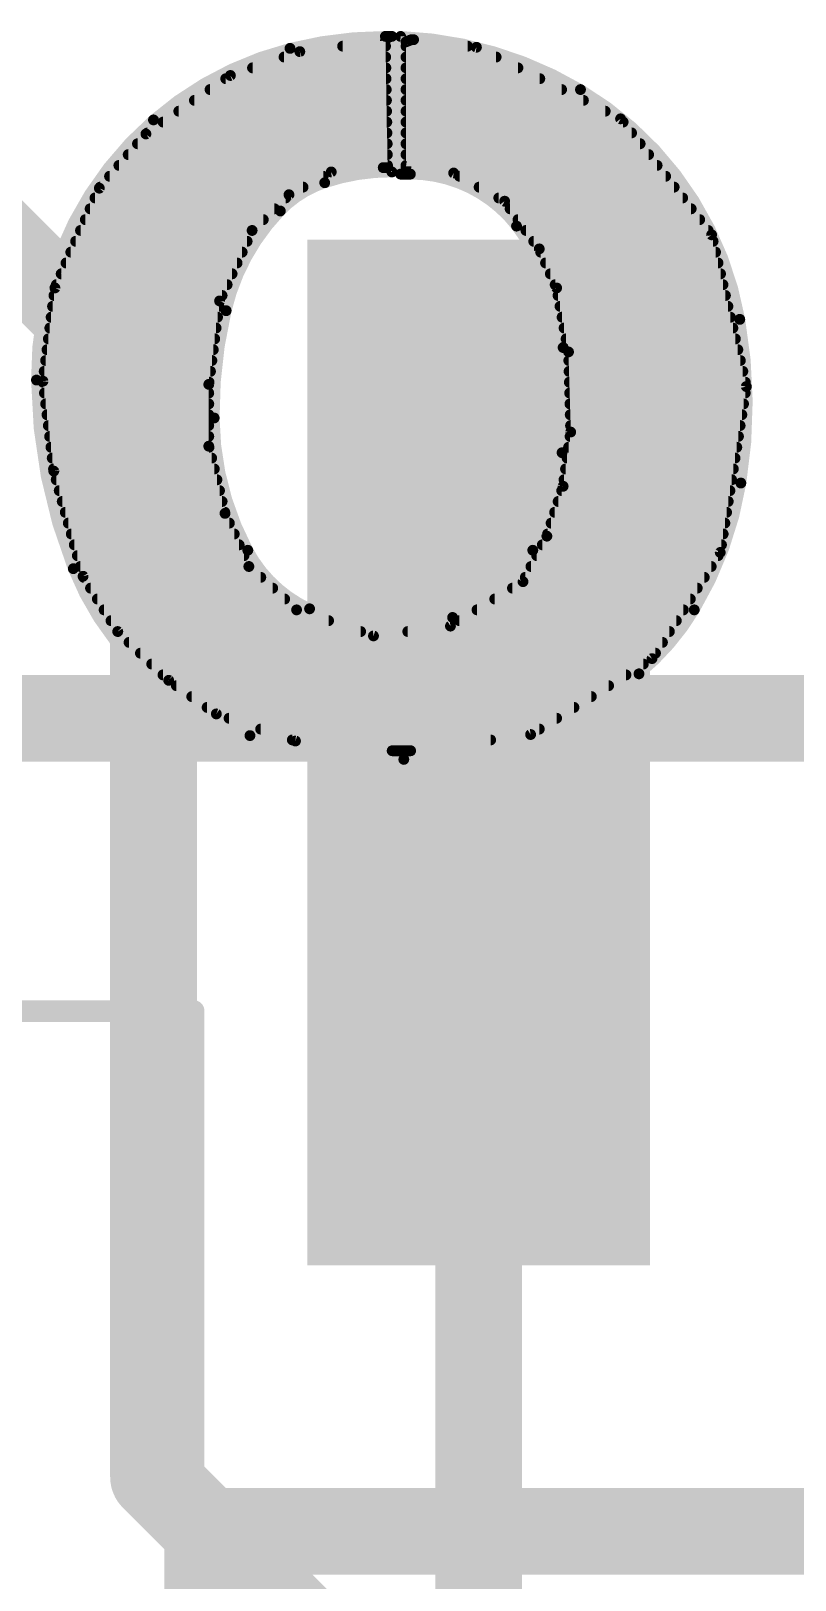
# Model space of a CAD drawing. Extents: x -98 to 45, y 0 to 29.
# Drawn here: x 19.906 to 21.697, y 14.491 to 18.12 of the extents above; entities that cross this region are included whole.
import ezdxf

# ---------------------------------------------------------------- set-up
doc = ezdxf.new("R2010")
doc.units = 0
for name, color, linetype in [('1', 12, 'CONTINUOUS'), ('16', 132, 'CONTINUOUS'), ('21', 53, 'CONTINUOUS'), ('22', 53, 'CONTINUOUS'), ('29', 253, 'CONTINUOUS'), ('31', 253, 'CONTINUOUS'), ('39', 12, 'CONTINUOUS')]:
    doc.layers.add(name, color=color, linetype=linetype)

# ---------------------------------------------------------------- blocks, each defined once
blk = doc.blocks.new('RECT')
blk.add_solid([(-0.5, -0.5), (0.5, -0.5), (-0.5, 0.5), (0.5, 0.5)])

msp = doc.modelspace()

# ---------------------------------------------------------------- linework, layer by layer
at = {"layer": '1', "const_width": 0.2032}
for points in [[(29.21, 16.51), (15.24, 16.51)], [(20.955, 16.43), (20.955, 12.573)]]:
    msp.add_lwpolyline(points, dxfattribs=at)
at = {"layer": '1', "const_width": 0.1016}
msp.add_lwpolyline([(21.0058, 16.43, 1), (20.9042, 16.43)], format="xyb", dxfattribs=at)
at = {"layer": '16', "const_width": 0.2032}
for points in [[(20.193, 17.272), (19.685, 17.78)], [(20.193, 14.732), (20.193, 17.272)], [(21.082, 13.843), (20.193, 14.732)]]:
    msp.add_lwpolyline(points, dxfattribs=at)
at = {"layer": '16', "const_width": 0.1016}
for points in [[(20.2438, 17.272, 1), (20.1422, 17.272)], [(20.1571, 17.2361, 1), (20.2289, 17.3079)], [(20.2289, 14.7679, 1), (20.1571, 14.6961)], [(20.1422, 14.732, 1), (20.2438, 14.732)]]:
    msp.add_lwpolyline(points, format="xyb", dxfattribs=at)
at = {"layer": '21', "const_width": 0.2032}
for points in [[(20.32, 8.255), (20.32, 14.605)], [(20.32, 14.605), (33.02, 14.605)]]:
    msp.add_lwpolyline(points, dxfattribs=at)
at = {"layer": '21', "const_width": 0.1016}
for points in [[(20.3708, 14.605, 1), (20.2692, 14.605)], [(20.32, 14.6558, 1), (20.32, 14.5542)]]:
    msp.add_lwpolyline(points, format="xyb", dxfattribs=at)
at = {"layer": '22'}
for points, const_width in [([(20.7366, 18.1077, 0.0624), (20.513, 18.0797)], 0.0254), ([(20.7366, 18.1141, 1), (20.7366, 18.1014)], 0.0127), ([(20.7366, 18.1014, 1), (20.7366, 18.1141)], 0.0127), ([(20.7582, 18.1077, 1), (20.7454, 18.1077)], 0.0127), ([(20.7518, 18.1014, 1), (20.7518, 18.1141)], 0.0127), ([(20.7785, 18.1077, 1), (20.7658, 18.1077)], 0.0127), ([(21.1938, 17.9832, 0.1246), (20.7721, 18.1077)], 0.0254), ([(20.7723, 18.114, 1), (20.7719, 18.1014)], 0.0127), ([(20.7975, 18.1064, 1), (20.7975, 18.0937)], 0.0127), ([(20.7998, 18.0941, 1), (20.7952, 18.1059)], 0.0127), ([(20.8034, 18.1063, 1), (20.8018, 18.0937)], 0.0127), ([(20.8026, 18.0937, 1), (20.8026, 18.1064)], 0.0127), ([(20.513, 18.0797, 0.1172), (20.193, 17.9121)], 0.0254), ([(20.5114, 18.0859, 1), (20.5146, 18.0735)], 0.0127), ([(20.5146, 18.0735, 1), (20.5114, 18.0859)], 0.0127), ([(20.5351, 18.0784, 1), (20.5367, 18.0658)], 0.0127), ([(20.538, 18.0661, 1), (20.5338, 18.0781)], 0.0127), ([(20.6363, 18.0912, 1), (20.6363, 18.0785)], 0.0127), ([(20.7429, 18.0976, 1), (20.7303, 18.0974)], 0.0127), ([(20.7374, 18.0912, 1), (20.7358, 18.1038)], 0.0127), ([(20.7368, 18.0785, 1), (20.7368, 18.0912)], 0.0127), ([(20.7912, 18.095, 1), (20.7784, 18.095)], 0.0127), ([(20.7825, 18.1009, 1), (20.7871, 18.0891)], 0.0127), ([(20.7848, 18.0912, 1), (20.7848, 18.0785)], 0.0127), ([(20.9291, 18.0785, 1), (20.9291, 18.0912)], 0.0127), ([(20.9527, 18.088, 1), (20.9471, 18.0766)], 0.0127), ([(20.9491, 18.076, 1), (20.9507, 18.0886)], 0.0127), ([(20.4251, 18.0404, 1), (20.4251, 18.0277)], 0.0127), ([(20.499, 18.0658, 1), (20.499, 18.053)], 0.0127), ([(20.7372, 18.053, 1), (20.7372, 18.0658)], 0.0127), ([(20.7377, 18.0277, 1), (20.7377, 18.0404)], 0.0127), ([(20.7848, 18.0658, 1), (20.7848, 18.053)], 0.0127), ([(20.7848, 18.0404, 1), (20.7848, 18.0277)], 0.0127), ([(20.996, 18.053, 1), (20.996, 18.0658)], 0.0127), ([(21.0472, 18.0277, 1), (21.0472, 18.0404)], 0.0127), ([(20.3623, 18.015, 1), (20.3623, 18.0023)], 0.0127), ([(20.3712, 18.0222, 1), (20.3754, 18.0102)], 0.0127), ([(20.3769, 18.011, 1), (20.3697, 18.0214)], 0.0127), ([(20.7381, 18.0023, 1), (20.7381, 18.015)], 0.0127), ([(20.7848, 18.015, 1), (20.7848, 18.0023)], 0.0127), ([(21.0984, 18.0023, 1), (21.0984, 18.015)], 0.0127), ([(20.2889, 17.9642, 1), (20.2889, 17.9515)], 0.0127), ([(20.3256, 17.9896, 1), (20.3256, 17.9768)], 0.0127), ([(20.7385, 17.9768, 1), (20.7385, 17.9896)], 0.0127), ([(20.739, 17.9515, 1), (20.739, 17.9642)], 0.0127), ([(20.7848, 17.9896, 1), (20.7848, 17.9768)], 0.0127), ([(20.7848, 17.9642, 1), (20.7848, 17.9515)], 0.0127), ([(21.1495, 17.9768, 1), (21.1495, 17.9896)], 0.0127), ([(21.5671, 17.4447, 0.2183), (21.1938, 17.9832)], 0.0254), ([(21.197, 17.9887, 1), (21.1906, 17.9777)], 0.0127), ([(21.1906, 17.9777, 1), (21.197, 17.9887)], 0.0127), ([(21.2007, 17.9515, 1), (21.2007, 17.9642)], 0.0127), ([(20.2522, 17.9388, 1), (20.2522, 17.9261)], 0.0127), ([(20.7394, 17.9261, 1), (20.7394, 17.9388)], 0.0127), ([(20.7848, 17.9388, 1), (20.7848, 17.9261)], 0.0127), ([(21.2518, 17.9261, 1), (21.2518, 17.9388)], 0.0127), ([(20.193, 17.9121, 0.2195), (19.9187, 17.3025)], 0.0254), ([(20.1888, 17.9169, 1), (20.1972, 17.9073)], 0.0127), ([(20.1972, 17.9073, 1), (20.1888, 17.9169)], 0.0127), ([(20.2155, 17.9134, 1), (20.2155, 17.9006)], 0.0127), ([(20.7398, 17.9006, 1), (20.7398, 17.9134)], 0.0127), ([(20.7848, 17.9134, 1), (20.7848, 17.9006)], 0.0127), ([(21.2927, 17.9185, 1), (21.2827, 17.9107)], 0.0127), ([(21.2849, 17.9089, 1), (21.2905, 17.9203)], 0.0127), ([(21.2937, 17.9006, 1), (21.2937, 17.9134)], 0.0127), ([(20.1555, 17.8626, 1), (20.1555, 17.8498)], 0.0127), ([(20.1716, 17.8843, 1), (20.1788, 17.8739)], 0.0127), ([(20.18, 17.875, 1), (20.1704, 17.8832)], 0.0127), ([(20.1788, 17.888, 1), (20.1788, 17.8753)], 0.0127), ([(20.7402, 17.8753, 1), (20.7402, 17.888)], 0.0127), ([(20.7407, 17.8498, 1), (20.7407, 17.8626)], 0.0127), ([(20.7848, 17.8626, 1), (20.7848, 17.8498)], 0.0127), ([(20.7848, 17.888, 1), (20.7848, 17.8753)], 0.0127), ([(21.3136, 17.8753, 1), (21.3136, 17.888)], 0.0127), ([(21.3336, 17.8498, 1), (21.3336, 17.8626)], 0.0127), ([(20.1337, 17.8372, 1), (20.1337, 17.8244)], 0.0127), ([(20.7411, 17.8244, 1), (20.7411, 17.8372)], 0.0127), ([(20.7848, 17.8372, 1), (20.7848, 17.8244)], 0.0127), ([(21.3535, 17.8244, 1), (21.3535, 17.8372)], 0.0127), ([(20.09, 17.7864, 1), (20.09, 17.7736)], 0.0127), ([(20.1118, 17.8118, 1), (20.1118, 17.7991)], 0.0127), ([(20.7518, 17.7902, 0.0828), (20.5943, 17.7648)], 0.0254), ([(20.5907, 17.7736, 1), (20.5907, 17.7864)], 0.0127), ([(20.6091, 17.7965, 1), (20.6101, 17.7839)], 0.0127), ([(20.6126, 17.7846, 1), (20.6066, 17.7958)], 0.0127), ([(20.7315, 17.8067, 1), (20.7315, 17.7939)], 0.0127), ([(20.732, 17.794, 1), (20.731, 17.8066)], 0.0127), ([(20.7353, 17.8002, 1), (20.7479, 17.8004)], 0.0127), ([(20.7415, 17.7991, 1), (20.7415, 17.8118)], 0.0127), ([(20.7416, 17.7939, 1), (20.7416, 17.8067)], 0.0127), ([(20.7454, 17.7902, 1), (20.7582, 17.7902)], 0.0127), ([(20.7518, 17.7839, 1), (20.7518, 17.7965)], 0.0127), ([(20.7721, 17.7915, 1), (20.7721, 17.7787)], 0.0127), ([(20.7658, 17.7851, 1), (20.7785, 17.7851)], 0.0127), ([(20.7848, 17.8118, 1), (20.7848, 17.7991)], 0.0127), ([(20.7857, 17.8092, 1), (20.7839, 17.7966)], 0.0127), ([(20.7784, 17.8029, 1), (20.7912, 17.8029)], 0.0127), ([(21.0439, 17.6632, 0.2316), (20.795, 17.7851)], 0.0254), ([(20.795, 17.7914, 1), (20.795, 17.7788)], 0.0127), ([(20.795, 17.7787, 1), (20.795, 17.7915)], 0.0127), ([(20.8997, 17.7932, 1), (20.8935, 17.782)], 0.0127), ([(20.8957, 17.7813, 1), (20.8975, 17.7939)], 0.0127), ([(20.9103, 17.7864, 1), (20.9103, 17.7736)], 0.0127), ([(21.3734, 17.7991, 1), (21.3734, 17.8118)], 0.0127), ([(21.3934, 17.7736, 1), (21.3934, 17.7864)], 0.0127), ([(20.0612, 17.7562, 1), (20.0708, 17.748)], 0.0127), ([(20.0718, 17.7495, 1), (20.0602, 17.7547)], 0.0127), ([(20.0681, 17.761, 1), (20.0681, 17.7482)], 0.0127), ([(20.5943, 17.7648, 0.1209), (20.4902, 17.6987)], 0.0254), ([(20.5149, 17.7322, 1), (20.5061, 17.7414)], 0.0127), ([(20.5435, 17.7482, 1), (20.5435, 17.761)], 0.0127), ([(20.5923, 17.7708, 1), (20.5963, 17.7588)], 0.0127), ([(20.5963, 17.7588, 1), (20.5923, 17.7708)], 0.0127), ([(20.9563, 17.761, 1), (20.9563, 17.7482)], 0.0127), ([(21.4133, 17.7482, 1), (21.4133, 17.761)], 0.0127), ([(20.0445, 17.7102, 1), (20.0445, 17.6974)], 0.0127), ([(20.0558, 17.7356, 1), (20.0558, 17.7229)], 0.0127), ([(20.4765, 17.6974, 1), (20.4765, 17.7102)], 0.0127), ([(20.5027, 17.7229, 1), (20.5027, 17.7356)], 0.0127), ([(20.5075, 17.7424, 1), (20.5135, 17.7312)], 0.0127), ([(21.0023, 17.7356, 1), (21.0023, 17.7229)], 0.0127), ([(21.0211, 17.7253, 1), (21.0109, 17.7179)], 0.0127), ([(21.0129, 17.716, 1), (21.0191, 17.7272)], 0.0127), ([(21.0289, 17.7102, 1), (21.0289, 17.6974)], 0.0127), ([(21.4333, 17.7229, 1), (21.4333, 17.7356)], 0.0127), ([(21.4532, 17.6974, 1), (21.4532, 17.7102)], 0.0127), ([(20.0332, 17.6848, 1), (20.0332, 17.672)], 0.0127), ([(20.4902, 17.6987, 0.1342), (20.3632, 17.465)], 0.0254), ([(20.4503, 17.672, 1), (20.4503, 17.6848)], 0.0127), ([(20.4856, 17.7031, 1), (20.4948, 17.6943)], 0.0127), ([(20.4948, 17.6943, 1), (20.4856, 17.7031)], 0.0127), ([(21.0474, 17.6848, 1), (21.0474, 17.672)], 0.0127), ([(21.4732, 17.672, 1), (21.4732, 17.6848)], 0.0127), ([(20.0219, 17.6594, 1), (20.0219, 17.6467)], 0.0127), ([(20.4197, 17.6576, 1), (20.4285, 17.6484)], 0.0127), ([(20.4299, 17.6503, 1), (20.4183, 17.6557)], 0.0127), ([(20.4241, 17.6467, 1), (20.4241, 17.6594)], 0.0127), ([(21.1531, 17.3787, 0.1478), (21.0439, 17.6632)], 0.0254), ([(21.0489, 17.6671, 1), (21.0389, 17.6593)], 0.0127), ([(21.0389, 17.6593, 1), (21.0489, 17.6671)], 0.0127), ([(21.0658, 17.6594, 1), (21.0658, 17.6467)], 0.0127), ([(21.4931, 17.6467, 1), (21.4931, 17.6594)], 0.0127), ([(21.5073, 17.6442, 1), (21.4949, 17.6414)], 0.0127), ([(21.4961, 17.6389, 1), (21.5061, 17.6467)], 0.0127), ([(19.9992, 17.6086, 1), (19.9992, 17.5958)], 0.0127), ([(20.0105, 17.634, 1), (20.0105, 17.6212)], 0.0127), ([(20.4007, 17.5958, 1), (20.4007, 17.6086)], 0.0127), ([(20.4124, 17.6212, 1), (20.4124, 17.634)], 0.0127), ([(21.0843, 17.634, 1), (21.0843, 17.6212)], 0.0127), ([(21.103, 17.6124, 1), (21.0914, 17.6072)], 0.0127), ([(21.0921, 17.6061, 1), (21.1023, 17.6135)], 0.0127), ([(21.1006, 17.6086, 1), (21.1006, 17.5958)], 0.0127), ([(21.5046, 17.6212, 1), (21.5046, 17.634)], 0.0127), ([(21.5104, 17.5958, 1), (21.5104, 17.6086)], 0.0127), ([(19.9879, 17.5832, 1), (19.9879, 17.5705)], 0.0127), ([(20.3889, 17.5705, 1), (20.3889, 17.5832)], 0.0127), ([(21.1119, 17.5832, 1), (21.1119, 17.5705)], 0.0127), ([(21.5162, 17.5705, 1), (21.5162, 17.5832)], 0.0127), ([(19.9653, 17.5324, 1), (19.9653, 17.5196)], 0.0127), ([(19.9766, 17.5578, 1), (19.9766, 17.545)], 0.0127), ([(20.3655, 17.5196, 1), (20.3655, 17.5324)], 0.0127), ([(20.3772, 17.545, 1), (20.3772, 17.5578)], 0.0127), ([(21.1232, 17.5578, 1), (21.1232, 17.545)], 0.0127), ([(21.1345, 17.5324, 1), (21.1345, 17.5196)], 0.0127), ([(21.522, 17.545, 1), (21.522, 17.5578)], 0.0127), ([(21.5278, 17.5196, 1), (21.5278, 17.5324)], 0.0127), ([(19.9596, 17.507, 1), (19.9596, 17.4943)], 0.0127), ([(19.9682, 17.5176, 1), (19.9556, 17.5192)], 0.0127), ([(19.9561, 17.521, 1), (19.9677, 17.5158)], 0.0127), ([(20.3542, 17.4871, 1), (20.3416, 17.4887)], 0.0127), ([(20.3421, 17.4906, 1), (20.3537, 17.4852)], 0.0127), ([(20.3538, 17.4943, 1), (20.3538, 17.507)], 0.0127), ([(21.1441, 17.5196, 1), (21.1317, 17.5172)], 0.0127), ([(21.1321, 17.5158, 1), (21.1437, 17.521)], 0.0127), ([(21.1412, 17.507, 1), (21.1412, 17.4943)], 0.0127), ([(21.5336, 17.4943, 1), (21.5336, 17.507)], 0.0127), ([(19.9531, 17.4562, 1), (19.9531, 17.4434)], 0.0127), ([(19.9564, 17.4816, 1), (19.9564, 17.4688)], 0.0127), ([(20.3632, 17.465, 0.0602), (20.3352, 17.2136)], 0.0254), ([(20.343, 17.4434, 1), (20.343, 17.4562)], 0.0127), ([(20.3463, 17.4688, 1), (20.3463, 17.4816)], 0.0127), ([(20.357, 17.4665, 1), (20.3694, 17.4635)], 0.0127), ([(20.3694, 17.4635, 1), (20.357, 17.4665)], 0.0127), ([(21.1459, 17.4816, 1), (21.1459, 17.4688)], 0.0127), ([(21.1507, 17.4562, 1), (21.1507, 17.4434)], 0.0127), ([(21.5394, 17.4688, 1), (21.5394, 17.4816)], 0.0127), ([(21.5452, 17.4434, 1), (21.5452, 17.4562)], 0.0127), ([(19.9499, 17.4308, 1), (19.9499, 17.4181)], 0.0127), ([(20.3397, 17.4181, 1), (20.3397, 17.4308)], 0.0127), ([(21.1554, 17.4308, 1), (21.1554, 17.4181)], 0.0127), ([(21.551, 17.4181, 1), (21.551, 17.4308)], 0.0127), ([(21.5697, 17.0612, 0.0851), (21.5671, 17.4447)], 0.0254), ([(21.5734, 17.4458, 1), (21.5608, 17.4436)], 0.0127), ([(21.5608, 17.4436, 1), (21.5734, 17.4458)], 0.0127), ([(19.9466, 17.4054, 1), (19.9466, 17.3926)], 0.0127), ([(20.3364, 17.3926, 1), (20.3364, 17.4054)], 0.0127), ([(21.1506, 17.1323, 0.0416), (21.1531, 17.3787)], 0.0254), ([(21.1594, 17.3792, 1), (21.1468, 17.3782)], 0.0127), ([(21.1601, 17.4054, 1), (21.1601, 17.3926)], 0.0127), ([(21.5568, 17.3926, 1), (21.5568, 17.4054)], 0.0127), ([(19.9401, 17.3546, 1), (19.9401, 17.3419)], 0.0127), ([(19.9433, 17.38, 1), (19.9433, 17.3672)], 0.0127), ([(20.3298, 17.3419, 1), (20.3298, 17.3546)], 0.0127), ([(20.3331, 17.3672, 1), (20.3331, 17.38)], 0.0127), ([(21.1468, 17.3782, 1), (21.1594, 17.3792)], 0.0127), ([(21.1649, 17.38, 1), (21.1649, 17.3672)], 0.0127), ([(21.1721, 17.3687, 1), (21.1595, 17.3683)], 0.0127), ([(21.1596, 17.3673, 1), (21.172, 17.3697)], 0.0127), ([(21.1664, 17.3546, 1), (21.1664, 17.3419)], 0.0127), ([(21.5626, 17.3672, 1), (21.5626, 17.38)], 0.0127), ([(21.5685, 17.3419, 1), (21.5685, 17.3546)], 0.0127), ([(19.9187, 17.3025, 0.092), (20.005, 16.8605)], 0.0254), ([(19.925, 17.3026, 1), (19.9124, 17.3024)], 0.0127), ([(19.9368, 17.3292, 1), (19.9368, 17.3164)], 0.0127), ([(20.3265, 17.3164, 1), (20.3265, 17.3292)], 0.0127), ([(21.167, 17.3292, 1), (21.167, 17.3164)], 0.0127), ([(21.5743, 17.3164, 1), (21.5743, 17.3292)], 0.0127), ([(19.9124, 17.3024, 1), (19.925, 17.3026)], 0.0127), ([(19.9402, 17.3007, 1), (19.9276, 17.2991)], 0.0127), ([(19.9276, 17.3007, 1), (19.9402, 17.2991)], 0.0127), ([(19.9342, 17.3038, 1), (19.9342, 17.291)], 0.0127), ([(19.9373, 17.2784, 1), (19.9373, 17.2657)], 0.0127), ([(20.3289, 17.2923, 1), (20.3162, 17.2923)], 0.0127), ([(20.3162, 17.2931, 1), (20.3288, 17.2915)], 0.0127), ([(20.3225, 17.2657, 1), (20.3225, 17.2784)], 0.0127), ([(20.3232, 17.291, 1), (20.3232, 17.3038)], 0.0127), ([(21.1677, 17.3038, 1), (21.1677, 17.291)], 0.0127), ([(21.1684, 17.2784, 1), (21.1684, 17.2657)], 0.0127), ([(21.5887, 17.2862, 1), (21.5761, 17.2882)], 0.0127), ([(21.5762, 17.2858, 1), (21.5886, 17.2886)], 0.0127), ([(21.58, 17.2657, 1), (21.58, 17.2784)], 0.0127), ([(21.5801, 17.291, 1), (21.5801, 17.3038)], 0.0127), ([(19.9403, 17.253, 1), (19.9403, 17.2402)], 0.0127), ([(20.3225, 17.2402, 1), (20.3225, 17.253)], 0.0127), ([(21.1691, 17.253, 1), (21.1691, 17.2402)], 0.0127), ([(21.576, 17.2402, 1), (21.576, 17.253)], 0.0127), ([(19.9434, 17.2276, 1), (19.9434, 17.2148)], 0.0127), ([(19.9464, 17.2022, 1), (19.9464, 17.1895)], 0.0127), ([(20.3225, 17.2148, 1), (20.3225, 17.2276)], 0.0127), ([(20.3225, 17.1895, 1), (20.3225, 17.2022)], 0.0127), ([(20.3352, 17.2136, 0.1204), (20.414, 16.9037)], 0.0254), ([(20.3415, 17.2137, 1), (20.3289, 17.2135)], 0.0127), ([(20.3289, 17.2135, 1), (20.3415, 17.2137)], 0.0127), ([(21.1698, 17.2276, 1), (21.1698, 17.2148)], 0.0127), ([(21.1705, 17.2022, 1), (21.1705, 17.1895)], 0.0127), ([(21.568, 17.1895, 1), (21.568, 17.2022)], 0.0127), ([(21.572, 17.2148, 1), (21.572, 17.2276)], 0.0127), ([(19.9495, 17.1768, 1), (19.9495, 17.164)], 0.0127), ([(20.3225, 17.164, 1), (20.3225, 17.1768)], 0.0127), ([(21.1695, 17.1768, 1), (21.1695, 17.164)], 0.0127), ([(21.1772, 17.1797, 1), (21.1646, 17.1815)], 0.0127), ([(21.1646, 17.1804, 1), (21.1772, 17.1808)], 0.0127), ([(21.5641, 17.164, 1), (21.5641, 17.1768)], 0.0127), ([(19.9526, 17.1514, 1), (19.9526, 17.1386)], 0.0127), ([(20.3287, 17.149, 1), (20.3163, 17.146)], 0.0127), ([(20.3162, 17.1475, 1), (20.3289, 17.1475)], 0.0127), ([(20.3231, 17.1386, 1), (20.3231, 17.1514)], 0.0127), ([(21.082, 16.9037, 0.0995), (21.1506, 17.1323)], 0.0254), ([(21.1443, 17.1329, 1), (21.1569, 17.1317)], 0.0127), ([(21.1569, 17.1317, 1), (21.1443, 17.1329)], 0.0127), ([(21.1659, 17.1514, 1), (21.1659, 17.1386)], 0.0127), ([(21.5601, 17.1386, 1), (21.5601, 17.1514)], 0.0127), ([(19.9556, 17.126, 1), (19.9556, 17.1133)], 0.0127), ([(19.9587, 17.1006, 1), (19.9587, 17.0878)], 0.0127), ([(19.9654, 17.0908, 1), (19.9532, 17.0874)], 0.0127), ([(19.953, 17.0883, 1), (19.9656, 17.0899)], 0.0127), ([(20.3293, 17.1133, 1), (20.3293, 17.126)], 0.0127), ([(20.3354, 17.0878, 1), (20.3354, 17.1006)], 0.0127), ([(21.1588, 17.1006, 1), (21.1588, 17.0878)], 0.0127), ([(21.1624, 17.126, 1), (21.1624, 17.1133)], 0.0127), ([(21.5521, 17.0878, 1), (21.5521, 17.1006)], 0.0127), ([(21.5561, 17.1133, 1), (21.5561, 17.126)], 0.0127), ([(19.965, 17.0752, 1), (19.965, 17.0624)], 0.0127), ([(20.3416, 17.0624, 1), (20.3416, 17.0752)], 0.0127), ([(21.1468, 17.0545, 1), (21.1594, 17.0527)], 0.0127), ([(21.1591, 17.0516, 1), (21.1471, 17.0556)], 0.0127), ([(21.1552, 17.0752, 1), (21.1552, 17.0624)], 0.0127), ([(21.4605, 16.764, 0.0949), (21.5697, 17.0612)], 0.0254), ([(21.5481, 17.0624, 1), (21.5481, 17.0752)], 0.0127), ([(21.5634, 17.0622, 1), (21.576, 17.0602)], 0.0127), ([(21.576, 17.0602, 1), (21.5634, 17.0622)], 0.0127), ([(19.972, 17.0498, 1), (19.972, 17.0371)], 0.0127), ([(19.9791, 17.0244, 1), (19.9791, 17.0116)], 0.0127), ([(20.3477, 17.0371, 1), (20.3477, 17.0498)], 0.0127), ([(20.3538, 17.0116, 1), (20.3538, 17.0244)], 0.0127), ([(21.1415, 17.0244, 1), (21.1415, 17.0116)], 0.0127), ([(21.1498, 17.0498, 1), (21.1498, 17.0371)], 0.0127), ([(21.5401, 17.0116, 1), (21.5401, 17.0244)], 0.0127), ([(21.5441, 17.0371, 1), (21.5441, 17.0498)], 0.0127), ([(19.9862, 16.999, 1), (19.9862, 16.9862)], 0.0127), ([(20.3664, 16.9927, 1), (20.3548, 16.9875)], 0.0127), ([(20.3544, 16.9886, 1), (20.3668, 16.9916)], 0.0127), ([(20.36, 16.9862, 1), (20.36, 16.999)], 0.0127), ([(21.1332, 16.999, 1), (21.1332, 16.9862)], 0.0127), ([(21.5362, 16.9862, 1), (21.5362, 16.999)], 0.0127), ([(19.9932, 16.9736, 1), (19.9932, 16.9609)], 0.0127), ([(20.0003, 16.9482, 1), (20.0003, 16.9354)], 0.0127), ([(20.3709, 16.9609, 1), (20.3709, 16.9736)], 0.0127), ([(20.3823, 16.9354, 1), (20.3823, 16.9482)], 0.0127), ([(21.1167, 16.9482, 1), (21.1167, 16.9354)], 0.0127), ([(21.1249, 16.9736, 1), (21.1249, 16.9609)], 0.0127), ([(21.5282, 16.9354, 1), (21.5282, 16.9482)], 0.0127), ([(21.5322, 16.9609, 1), (21.5322, 16.9736)], 0.0127), ([(20.0074, 16.9228, 1), (20.0074, 16.91)], 0.0127), ([(20.3937, 16.91, 1), (20.3937, 16.9228)], 0.0127), ([(20.414, 16.9037, 0.1633), (20.5588, 16.7665)], 0.0254), ([(20.4196, 16.9067, 1), (20.4084, 16.9007)], 0.0127), ([(20.894, 16.7462, 0.1942), (21.082, 16.9037)], 0.0254), ([(21.0876, 16.9007, 1), (21.0764, 16.9067)], 0.0127), ([(21.1044, 16.9228, 1), (21.1044, 16.91)], 0.0127), ([(21.109, 16.9387, 1), (21.121, 16.9347)], 0.0127), ([(21.1206, 16.9338, 1), (21.1094, 16.9396)], 0.0127), ([(21.5242, 16.91, 1), (21.5242, 16.9228)], 0.0127), ([(20.0145, 16.8974, 1), (20.0145, 16.8847)], 0.0127), ([(20.0215, 16.872, 1), (20.0215, 16.8592)], 0.0127), ([(20.4051, 16.8847, 1), (20.4051, 16.8974)], 0.0127), ([(20.4084, 16.9007, 1), (20.4196, 16.9067)], 0.0127), ([(20.4165, 16.8592, 1), (20.4165, 16.872)], 0.0127), ([(21.0778, 16.872, 1), (21.0778, 16.8592)], 0.0127), ([(21.0764, 16.9067, 1), (21.0876, 16.9007)], 0.0127), ([(21.0911, 16.8974, 1), (21.0911, 16.8847)], 0.0127), ([(21.5002, 16.8592, 1), (21.5002, 16.872)], 0.0127), ([(21.5151, 16.8996, 1), (21.5277, 16.8976)], 0.0127), ([(21.5267, 16.8952, 1), (21.5161, 16.902)], 0.0127), ([(21.5165, 16.8847, 1), (21.5165, 16.8974)], 0.0127), ([(20.005, 16.8605, 0.2224), (20.4191, 16.4694)], 0.0254), ([(20.0109, 16.8628, 1), (19.9991, 16.8582)], 0.0127), ([(19.9991, 16.8582, 1), (20.0109, 16.8628)], 0.0127), ([(20.0333, 16.8461, 1), (20.0225, 16.8393)], 0.0127), ([(20.0218, 16.841, 1), (20.034, 16.8444)], 0.0127), ([(20.0295, 16.8466, 1), (20.0295, 16.8338)], 0.0127), ([(20.4208, 16.8703, 1), (20.4122, 16.8609)], 0.0127), ([(20.4107, 16.863, 1), (20.4223, 16.8682)], 0.0127), ([(20.4444, 16.8338, 1), (20.4444, 16.8466)], 0.0127), ([(21.0624, 16.8246, 1), (21.0558, 16.8354)], 0.0127), ([(21.0644, 16.8466, 1), (21.0644, 16.8338)], 0.0127), ([(21.4839, 16.8338, 1), (21.4839, 16.8466)], 0.0127), ([(20.0454, 16.8212, 1), (20.0454, 16.8085)], 0.0127), ([(20.4724, 16.8085, 1), (20.4724, 16.8212)], 0.0127), ([(21.0343, 16.8212, 1), (21.0343, 16.8085)], 0.0127), ([(21.0535, 16.8329, 1), (21.0647, 16.8271)], 0.0127), ([(21.4675, 16.8085, 1), (21.4675, 16.8212)], 0.0127), ([(20.0614, 16.7958, 1), (20.0614, 16.783)], 0.0127), ([(20.0773, 16.7704, 1), (20.0773, 16.7576)], 0.0127), ([(20.5004, 16.783, 1), (20.5004, 16.7958)], 0.0127), ([(20.5303, 16.77, 1), (20.5263, 16.758)], 0.0127), ([(20.524, 16.7593, 1), (20.5326, 16.7687)], 0.0127), ([(20.5283, 16.7576, 1), (20.5283, 16.7704)], 0.0127), ([(20.5588, 16.7665, 0.1897), (20.894, 16.7462)], 0.0254), ([(20.5615, 16.7723, 1), (20.5561, 16.7607)], 0.0127), ([(20.5561, 16.7607, 1), (20.5615, 16.7723)], 0.0127), ([(20.9513, 16.7704, 1), (20.9513, 16.7576)], 0.0127), ([(20.9928, 16.7958, 1), (20.9928, 16.783)], 0.0127), ([(21.3309, 16.6141, 0.0859), (21.4605, 16.764)], 0.0254), ([(21.4349, 16.7576, 1), (21.4349, 16.7704)], 0.0127), ([(21.4512, 16.783, 1), (21.4512, 16.7958)], 0.0127), ([(21.4551, 16.7673, 1), (21.4659, 16.7607)], 0.0127), ([(21.4659, 16.7607, 1), (21.4551, 16.7673)], 0.0127), ([(20.0933, 16.745, 1), (20.0933, 16.7323)], 0.0127), ([(20.6034, 16.7323, 1), (20.6034, 16.745)], 0.0127), ([(20.8857, 16.7313, 1), (20.8923, 16.7205)], 0.0127), ([(20.892, 16.7522, 1), (20.896, 16.7402)], 0.0127), ([(20.8898, 16.7196, 1), (20.8882, 16.7322)], 0.0127), ([(20.896, 16.7402, 1), (20.892, 16.7522)], 0.0127), ([(20.9098, 16.745, 1), (20.9098, 16.7323)], 0.0127), ([(21.4185, 16.7323, 1), (21.4185, 16.745)], 0.0127), ([(20.1092, 16.7196, 1), (20.1092, 16.7068)], 0.0127), ([(20.1136, 16.7178, 1), (20.1048, 16.7086)], 0.0127), ([(20.1038, 16.7098, 1), (20.1146, 16.7166)], 0.0127), ([(20.1357, 16.6942, 1), (20.1357, 16.6814)], 0.0127), ([(20.6785, 16.7068, 1), (20.6785, 16.7196)], 0.0127), ([(20.7078, 16.7093, 1), (20.7094, 16.6967)], 0.0127), ([(20.7066, 16.697, 1), (20.7106, 16.709)], 0.0127), ([(20.789, 16.7196, 1), (20.789, 16.7068)], 0.0127), ([(21.3859, 16.6814, 1), (21.3859, 16.6942)], 0.0127), ([(21.4022, 16.7068, 1), (21.4022, 16.7196)], 0.0127), ([(20.1623, 16.6688, 1), (20.1623, 16.6561)], 0.0127), ([(21.3648, 16.6443, 1), (21.358, 16.6551)], 0.0127), ([(21.3696, 16.6561, 1), (21.3696, 16.6688)], 0.0127), ([(20.1888, 16.6434, 1), (20.1888, 16.6306)], 0.0127), ([(20.2153, 16.618, 1), (20.2153, 16.6052)], 0.0127), ([(20.7797, 16.4135, 0.1703), (21.3309, 16.6141)], 0.0254), ([(21.3004, 16.6052, 1), (21.3004, 16.618)], 0.0127), ([(21.3269, 16.619, 1), (21.3349, 16.6092)], 0.0127), ([(21.3349, 16.6092, 1), (21.3269, 16.619)], 0.0127), ([(21.3411, 16.6306, 1), (21.3411, 16.6434)], 0.0127), ([(21.3561, 16.6531, 1), (21.3667, 16.6463)], 0.0127), ([(20.2323, 16.6041, 1), (20.2249, 16.5937)], 0.0127), ([(20.2242, 16.5943, 1), (20.233, 16.6035)], 0.0127), ([(20.2466, 16.5926, 1), (20.2466, 16.5799)], 0.0127), ([(21.2598, 16.5799, 1), (21.2598, 16.5926)], 0.0127), ([(20.2827, 16.5672, 1), (20.2827, 16.5544)], 0.0127), ([(21.2192, 16.5544, 1), (21.2192, 16.5672)], 0.0127), ([(20.3187, 16.5418, 1), (20.3187, 16.529)], 0.0127), ([(20.3424, 16.5262, 1), (20.3382, 16.5142)], 0.0127), ([(20.3366, 16.515, 1), (20.344, 16.5254)], 0.0127), ([(20.3701, 16.5164, 1), (20.3701, 16.5037)], 0.0127), ([(21.1379, 16.5037, 1), (21.1379, 16.5164)], 0.0127), ([(21.1785, 16.529, 1), (21.1785, 16.5418)], 0.0127), ([(20.4191, 16.4694, 0.083), (20.7797, 16.4135)], 0.0254), ([(20.4211, 16.4754, 1), (20.4171, 16.4634)], 0.0127), ([(20.4171, 16.4634, 1), (20.4211, 16.4754)], 0.0127), ([(20.4442, 16.491, 1), (20.4442, 16.4782)], 0.0127), ([(21.0735, 16.4773, 1), (21.0803, 16.4665)], 0.0127), ([(21.0778, 16.4656, 1), (21.076, 16.4782)], 0.0127), ([(21.0972, 16.4782, 1), (21.0972, 16.491)], 0.0127), ([(20.5184, 16.4656, 1), (20.5184, 16.4528)], 0.0127), ([(20.5263, 16.463, 1), (20.5251, 16.4504)], 0.0127), ([(20.5236, 16.4507, 1), (20.5278, 16.4627)], 0.0127), ([(20.7524, 16.4402, 1), (20.7524, 16.4275)], 0.0127), ([(20.7763, 16.4376, 1), (20.7781, 16.425)], 0.0127), ([(20.7766, 16.425, 1), (20.7778, 16.4376)], 0.0127), ([(20.7957, 16.4275, 1), (20.7957, 16.4402)], 0.0127), ([(20.9832, 16.4528, 1), (20.9832, 16.4656)], 0.0127), ([(20.7796, 16.4198, 1), (20.7798, 16.4072)], 0.0127), ([(20.7798, 16.4072, 1), (20.7796, 16.4198)], 0.0127)]:
    msp.add_lwpolyline(points, format="xyb", dxfattribs=dict(at, const_width=const_width))
at = {"layer": '22', "const_width": 0.0254}
for points in [[(20.7518, 18.1077), (20.7366, 18.1077)], [(20.7518, 17.7902), (20.7518, 18.1077)], [(20.7721, 18.1077), (20.7721, 17.7851)], [(20.7975, 18.1), (20.7848, 18.095)], [(20.8026, 18.1), (20.7975, 18.1)], [(20.9499, 18.0823), (20.8026, 18.1)], [(20.5359, 18.0721), (20.3733, 18.0162)], [(20.7366, 18.0975), (20.5359, 18.0721)], [(20.6363, 18.0848), (20.7368, 18.0848)], [(20.7416, 17.8003), (20.7366, 18.0975)], [(20.7848, 18.095), (20.7848, 17.8029)], [(20.7848, 18.0848), (20.9291, 18.0848)], [(21.2877, 17.9146), (20.9499, 18.0823)], [(20.4251, 18.034), (20.7377, 18.034)], [(20.499, 18.0594), (20.7372, 18.0594)], [(20.7848, 18.0594), (20.996, 18.0594)], [(20.7848, 18.034), (21.0472, 18.034)], [(20.3733, 18.0162), (20.1752, 17.8791)], [(20.3623, 18.0086), (20.7381, 18.0086)], [(20.7848, 18.0086), (21.0984, 18.0086)], [(20.2889, 17.9578), (20.739, 17.9578)], [(20.3256, 17.9832), (20.7385, 17.9832)], [(20.7848, 17.9832), (21.1495, 17.9832)], [(20.7848, 17.9578), (21.2007, 17.9578)], [(20.2522, 17.9324), (20.7394, 17.9324)], [(20.7848, 17.9324), (21.2518, 17.9324)], [(20.2155, 17.907), (20.7398, 17.907)], [(20.7848, 17.907), (21.2937, 17.907)], [(21.5011, 17.6428), (21.2877, 17.9146)], [(20.1752, 17.8791), (20.066, 17.7521)], [(20.1555, 17.8562), (20.7407, 17.8562)], [(20.1788, 17.8816), (20.7402, 17.8816)], [(20.7848, 17.8816), (21.3136, 17.8816)], [(20.7848, 17.8562), (21.3336, 17.8562)], [(20.1337, 17.8308), (20.7411, 17.8308)], [(20.7848, 17.8308), (21.3535, 17.8308)], [(20.09, 17.78), (20.5907, 17.78)], [(20.1118, 17.8054), (20.7415, 17.8054)], [(20.5105, 17.7368), (20.6096, 17.7902)], [(20.6096, 17.7902), (20.7315, 17.8003)], [(20.7315, 17.8003), (20.7416, 17.8003)], [(20.7721, 17.7851), (20.795, 17.7851)], [(20.7848, 17.8054), (21.3734, 17.8054)], [(20.7848, 17.8029), (20.8966, 17.7876)], [(20.8966, 17.7876), (21.016, 17.7216)], [(20.9103, 17.78), (21.3934, 17.78)], [(20.066, 17.7521), (19.9619, 17.5184)], [(20.0681, 17.7546), (20.5435, 17.7546)], [(20.4241, 17.653), (20.5105, 17.7368)], [(20.9563, 17.7546), (21.4133, 17.7546)], [(20.0445, 17.7038), (20.4765, 17.7038)], [(20.0558, 17.7292), (20.5027, 17.7292)], [(21.0023, 17.7292), (21.4333, 17.7292)], [(21.016, 17.7216), (21.0972, 17.6098)], [(21.0289, 17.7038), (21.4532, 17.7038)], [(20.0332, 17.6784), (20.4503, 17.6784)], [(21.0474, 17.6784), (21.4732, 17.6784)], [(20.0219, 17.653), (20.4241, 17.653)], [(20.3479, 17.4879), (20.4241, 17.653)], [(21.0658, 17.653), (21.4931, 17.653)], [(21.5824, 17.2872), (21.5011, 17.6428)], [(19.9992, 17.6022), (20.4007, 17.6022)], [(20.0105, 17.6276), (20.4124, 17.6276)], [(21.0843, 17.6276), (21.5046, 17.6276)], [(21.0972, 17.6098), (21.1379, 17.5184)], [(21.1006, 17.6022), (21.5104, 17.6022)], [(19.9879, 17.5768), (20.3889, 17.5768)], [(21.1119, 17.5768), (21.5162, 17.5768)], [(19.9653, 17.526), (20.3655, 17.526)], [(19.9766, 17.5514), (20.3772, 17.5514)], [(21.1232, 17.5514), (21.522, 17.5514)], [(21.1345, 17.526), (21.5278, 17.526)], [(19.9619, 17.5184), (19.9339, 17.2999)], [(19.9596, 17.5006), (20.3538, 17.5006)], [(20.3225, 17.2923), (20.3479, 17.4879)], [(21.1379, 17.5184), (21.1658, 17.3685)], [(21.1412, 17.5006), (21.5336, 17.5006)], [(19.9531, 17.4498), (20.343, 17.4498)], [(19.9564, 17.4752), (20.3463, 17.4752)], [(21.1459, 17.4752), (21.5394, 17.4752)], [(21.1507, 17.4498), (21.5452, 17.4498)], [(19.9499, 17.4244), (20.3397, 17.4244)], [(21.1554, 17.4244), (21.551, 17.4244)], [(19.9466, 17.399), (20.3364, 17.399)], [(21.1601, 17.399), (21.5568, 17.399)], [(19.9401, 17.3482), (20.3298, 17.3482)], [(19.9433, 17.3736), (20.3331, 17.3736)], [(21.1649, 17.3736), (21.5626, 17.3736)], [(21.1658, 17.3685), (21.1709, 17.1806)], [(21.1664, 17.3482), (21.5685, 17.3482)], [(19.9368, 17.3228), (20.3265, 17.3228)], [(21.167, 17.3228), (21.5743, 17.3228)], [(19.9339, 17.2999), (19.9593, 17.0891)], [(19.9342, 17.2974), (20.3232, 17.2974)], [(19.9373, 17.272), (20.3225, 17.272)], [(20.3225, 17.1475), (20.3225, 17.2923)], [(21.1677, 17.2974), (21.5801, 17.2974)], [(21.1684, 17.272), (21.58, 17.272)], [(21.5214, 16.8986), (21.5824, 17.2872)], [(19.9403, 17.2466), (20.3225, 17.2466)], [(21.1691, 17.2466), (21.576, 17.2466)], [(19.9434, 17.2212), (20.3225, 17.2212)], [(19.9464, 17.1958), (20.3225, 17.1958)], [(21.1698, 17.2212), (21.572, 17.2212)], [(21.1705, 17.1958), (21.568, 17.1958)], [(19.9495, 17.1704), (20.3225, 17.1704)], [(21.1709, 17.1806), (21.1531, 17.0536)], [(21.1695, 17.1704), (21.5641, 17.1704)], [(19.9526, 17.145), (20.3231, 17.145)], [(20.3606, 16.9901), (20.3225, 17.1475)], [(21.1659, 17.145), (21.5601, 17.145)], [(19.9556, 17.1196), (20.3293, 17.1196)], [(19.9587, 17.0942), (20.3354, 17.0942)], [(19.9593, 17.0891), (20.0279, 16.8427)], [(21.1588, 17.0942), (21.5521, 17.0942)], [(21.1624, 17.1196), (21.5561, 17.1196)], [(19.965, 17.0688), (20.3416, 17.0688)], [(21.1531, 17.0536), (21.115, 16.9367)], [(21.1552, 17.0688), (21.5481, 17.0688)], [(19.972, 17.0434), (20.3477, 17.0434)], [(19.9791, 17.018), (20.3538, 17.018)], [(21.1415, 17.018), (21.5401, 17.018)], [(21.1498, 17.0434), (21.5441, 17.0434)], [(19.9862, 16.9926), (20.36, 16.9926)], [(20.4165, 16.8656), (20.3606, 16.9901)], [(21.1332, 16.9926), (21.5362, 16.9926)], [(19.9932, 16.9672), (20.3709, 16.9672)], [(20.0003, 16.9418), (20.3823, 16.9418)], [(21.1167, 16.9418), (21.5282, 16.9418)], [(21.1249, 16.9672), (21.5322, 16.9672)], [(20.0074, 16.9164), (20.3937, 16.9164)], [(21.115, 16.9367), (21.0591, 16.83)], [(21.1044, 16.9164), (21.5242, 16.9164)], [(20.0145, 16.891), (20.4051, 16.891)], [(21.0911, 16.891), (21.5165, 16.891)], [(21.3614, 16.6497), (21.5214, 16.8986)], [(20.0215, 16.8656), (20.4165, 16.8656)], [(20.0279, 16.8427), (20.1092, 16.7132)], [(20.0295, 16.8402), (20.4444, 16.8402)], [(20.5283, 16.764), (20.4165, 16.8656)], [(21.0591, 16.83), (20.889, 16.7259)], [(21.0644, 16.8402), (21.4839, 16.8402)], [(21.0778, 16.8656), (21.5002, 16.8656)], [(20.0454, 16.8148), (20.4724, 16.8148)], [(21.0343, 16.8148), (21.4675, 16.8148)], [(20.0614, 16.7894), (20.5004, 16.7894)], [(20.0773, 16.764), (20.5283, 16.764)], [(20.7086, 16.703), (20.5283, 16.764)], [(20.9513, 16.764), (21.4349, 16.764)], [(20.9928, 16.7894), (21.4512, 16.7894)], [(20.0933, 16.7386), (20.6034, 16.7386)], [(20.889, 16.7259), (20.7086, 16.703)], [(20.9098, 16.7386), (21.4185, 16.7386)], [(20.1092, 16.7132), (20.2286, 16.5989)], [(20.1092, 16.7132), (20.6785, 16.7132)], [(20.1357, 16.6878), (21.3859, 16.6878)], [(20.789, 16.7132), (21.4022, 16.7132)], [(20.1623, 16.6624), (21.3696, 16.6624)], [(21.0769, 16.4719), (21.3614, 16.6497)], [(20.1888, 16.637), (21.3411, 16.637)], [(20.2153, 16.6116), (21.3004, 16.6116)], [(20.2286, 16.5989), (20.3403, 16.5202)], [(20.2466, 16.5862), (21.2598, 16.5862)], [(20.2827, 16.5608), (21.2192, 16.5608)], [(20.3187, 16.5354), (21.1785, 16.5354)], [(20.3403, 16.5202), (20.5257, 16.4567)], [(20.3701, 16.51), (21.1379, 16.51)], [(20.4442, 16.4846), (21.0972, 16.4846)], [(20.7772, 16.4313), (21.0769, 16.4719)], [(20.5184, 16.4592), (20.9832, 16.4592)], [(20.5257, 16.4567), (20.7772, 16.4313)], [(20.7524, 16.4338), (20.7957, 16.4338)]]:
    msp.add_lwpolyline(points, dxfattribs=at)
at = {"layer": '39', "const_width": 0.0508}
for points in [[(18.321, 15.824), (20.287, 15.824)], [(20.287, 15.824), (20.287, 12.878)]]:
    msp.add_lwpolyline(points, dxfattribs=at)
at = {"layer": '39', "const_width": 0.0254}
for points in [[(20.2997, 15.824, 1), (20.2743, 15.824)], [(20.287, 15.8113, 1), (20.287, 15.8367)]]:
    msp.add_lwpolyline(points, format="xyb", dxfattribs=at)

# ---------------------------------------------------------------- block references
at = {"layer": '1', "xscale": 0.6, "yscale": 2.2}
msp.add_blockref('RECT', (20.955, 16.43), dxfattribs=at)
at = {"layer": '29', "xscale": 0.8032, "yscale": 2.4032}
msp.add_blockref('RECT', (20.955, 16.43), dxfattribs=at)
at = {"layer": '31', "xscale": 0.6, "yscale": 2.2}
msp.add_blockref('RECT', (20.955, 16.43), dxfattribs=at)

doc.saveas('drawing.dxf')
